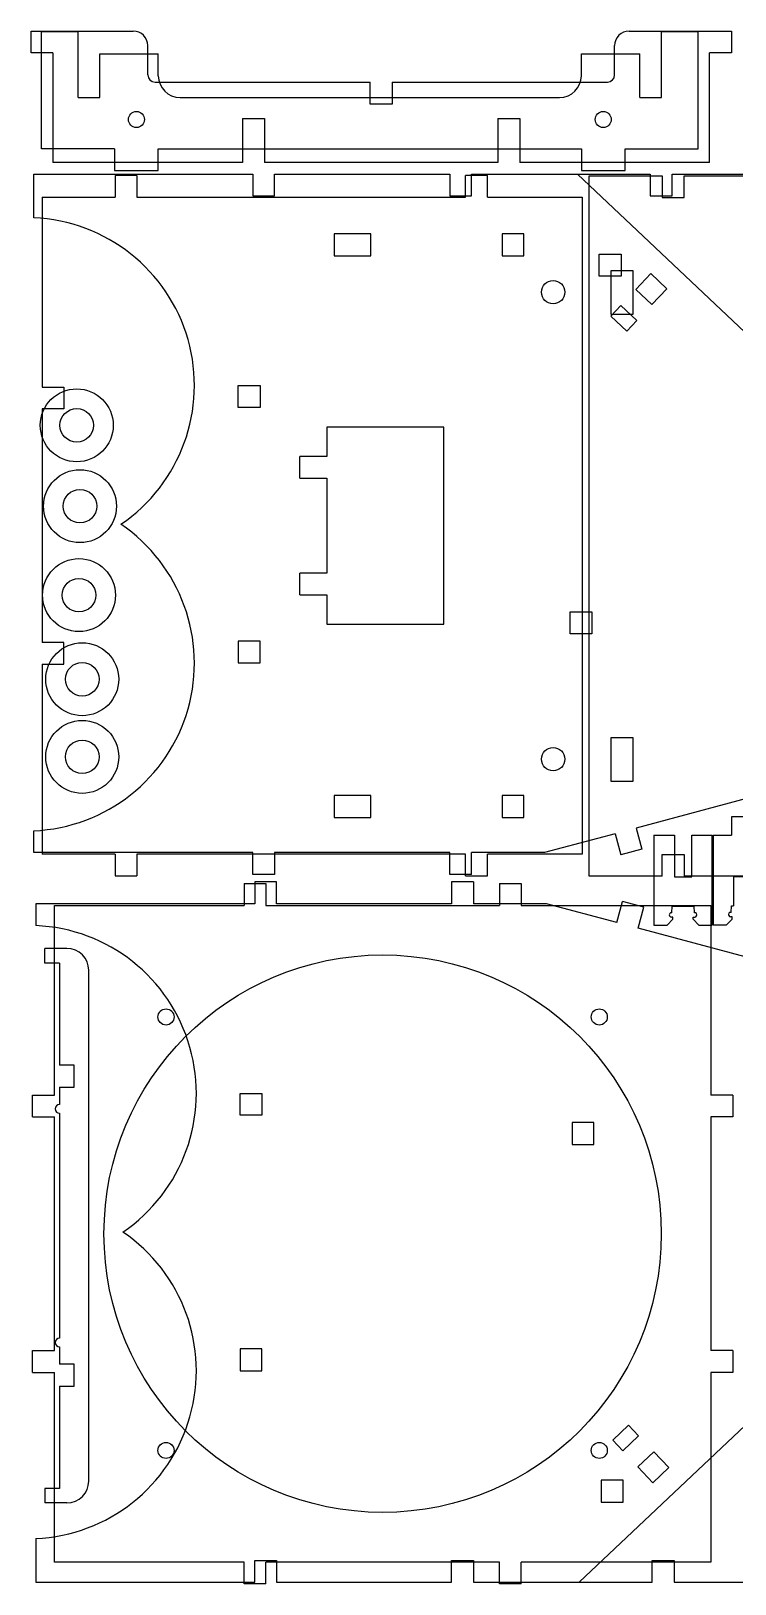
# Model space of a CAD drawing. Units: millimetres on the paper. Extents: x -204 to 57, y -143 to 70.
# Drawn here: x -204.4 to -107.9, y -143.2 to 69.6 of the extents above; entities that cross this region are included whole.
import ezdxf

# ---------------------------------------------------------------- set-up
doc = ezdxf.new("R2010")
doc.units = ezdxf.units.MM
doc.layers.add('1-3_1-3ﾚｲﾔ', color=3, linetype='Continuous', lineweight=25)
doc.layers.add('1-4_1-4ﾚｲﾔ', color=3, linetype='Continuous', lineweight=25)

msp = doc.modelspace()

# ---------------------------------------------------------------- linework, layer by layer
at = {"layer": '1-3_1-3ﾚｲﾔ'}
for p, q in [((-122.401, 69.645), (-108.401, 69.645)), ((-108.401, 69.645), (-108.401, 66.645)), ((-201.401, 66.645), (-201.401, 51.645)), ((-188.401, 63.645), (-188.401, 67.645)), ((-124.401, 63.645), (-124.401, 67.645)), ((-111.401, 51.645), (-111.401, 66.645)), ((-108.401, 66.645), (-111.401, 66.645)), ((-187.401, 62.645), (-157.901, 62.645)), ((-157.901, 59.645), (-157.901, 62.645)), ((-154.901, 62.645), (-125.401, 62.645)), ((-154.901, 62.645), (-154.901, 59.645)), ((-154.901, 59.645), (-157.901, 59.645)), ((-175.401, 57.645), (-175.401, 51.645)), ((-140.401, 57.645), (-140.401, 51.645)), ((-175.401, 51.645), (-201.401, 51.645)), ((-140.401, 51.645), (-172.401, 51.645)), ((-111.401, 51.645), (-137.401, 51.645)), ((-204.01, 50.048), (-174.01, 50.048)), ((-204.01, 44.048), (-204.01, 50.048)), ((-171.01, 50.048), (-147.01, 50.048)), ((-144.01, 50.048), (-119.51, 50.048)), ((-53.838, -21.47), (-129.51, 50.048)), ((-116.51, 50.048), (-89.001, 50.048)), ((-122.748, 28.522), (-124.929, 30.583)), ((-121.375, 29.976), (-122.748, 28.522)), ((-66.395, -24.835), (-121.453, -39.588)), ((-105.385, -38.035), (-108.385, -38.035)), ((-108.385, -38.035), (-108.385, -40.535)), ((-124.35, -40.364), (-134.01, -42.952)), ((-124.35, -40.364), (-123.574, -43.262)), ((-121.453, -39.588), (-120.676, -42.485)), ((-120.676, -42.485), (-123.574, -43.262)), ((-119.015, -40.575), (-119.015, -52.875)), ((-113.815, -40.575), (-111.015, -40.575)), ((-113.815, -46.275), (-113.815, -40.575)), ((-111.015, -52.875), (-111.015, -40.575)), ((-110.885, -40.535), (-108.385, -40.535)), ((-110.885, -40.535), (-110.885, -52.835)), ((-171.01, -42.952), (-171.01, -45.952)), ((-147.01, -42.952), (-171.01, -42.952)), ((-147.01, -45.952), (-147.01, -42.952)), ((-134.01, -42.952), (-144.01, -42.952)), ((-144.01, -45.952), (-144.01, -42.952)), ((-144.01, -45.952), (-147.01, -45.952)), ((-116.215, -46.275), (-113.815, -46.275)), ((-108.085, -46.235), (-105.685, -46.235)), ((-108.085, -46.235), (-108.085, -50.238)), ((-170.743, -49.946), (-170.743, -46.946)), ((-146.743, -46.946), (-146.743, -49.946)), ((-143.743, -46.946), (-146.743, -46.946)), ((-143.743, -46.946), (-143.743, -49.946)), ((-146.743, -49.946), (-170.743, -49.946)), ((-133.743, -49.946), (-143.743, -49.946)), ((-124.084, -52.534), (-133.743, -49.946)), ((-124.084, -52.534), (-123.307, -49.636)), ((-120.41, -50.412), (-123.307, -49.636)), ((-121.186, -53.31), (-120.41, -50.412)), ((-116.572, -51.177), (-116.515, -50.278)), ((-116.514, -50.275), (-113.516, -50.275)), ((-113.459, -51.177), (-113.515, -50.278)), ((-108.441, -51.137), (-108.385, -50.238)), ((-108.385, -50.238), (-108.085, -50.238)), ((-119.015, -52.875), (-117.181, -52.875)), ((-112.849, -52.875), (-113.615, -52.088)), ((-112.849, -52.875), (-111.015, -52.875)), ((-110.885, -52.835), (-109.051, -52.835)), ((-66.128, -68.063), (-121.186, -53.31)), ((-199.491, -56.075), (-202.491, -56.075)), ((-202.491, -58.075), (-202.491, -56.075)), ((-200.491, -58.075), (-202.491, -58.075)), ((-200.491, -58.075), (-200.491, -72.075)), ((-196.491, -129.075), (-196.491, -59.075)), ((-198.491, -72.075), (-200.491, -72.075)), ((-198.491, -75.075), (-198.491, -72.075)), ((-53.571, -71.428), (-129.243, -142.946)), ((-200.491, -75.075), (-200.491, -77.475)), ((-200.491, -75.075), (-198.491, -75.075)), ((-200.491, -78.675), (-200.491, -109.475)), ((-200.491, -110.675), (-200.491, -113.075)), ((-200.491, -116.075), (-200.491, -130.075)), ((-200.491, -116.075), (-198.491, -116.075)), ((-122.482, -121.42), (-124.662, -123.481)), ((-121.108, -122.874), (-122.482, -121.42)), ((-199.491, -132.075), (-202.491, -132.075)), ((-203.743, -136.946), (-203.743, -142.946)), ((-203.743, -142.946), (-173.743, -142.946)), ((-170.743, -142.946), (-146.743, -142.946)), ((-143.743, -142.946), (-119.243, -142.946)), ((-116.243, -142.946), (-88.734, -142.946))]:
    msp.add_line(p, q, dxfattribs=at)
for points in [[(-201.401, 66.645), (-204.401, 66.645), (-204.401, 69.645), (-190.401, 69.645)], [(-175.401, 57.645), (-172.401, 57.645), (-172.401, 51.645)], [(-140.401, 57.645), (-137.401, 57.645), (-137.401, 51.645)], [(-174.01, 50.048), (-174.01, 47.048), (-171.01, 47.048), (-171.01, 50.048)], [(-147.01, 50.048), (-147.01, 47.048), (-144.01, 47.048), (-144.01, 50.048)], [(-119.51, 50.048), (-119.51, 47.048), (-116.51, 47.048), (-116.51, 50.048)], [(-121.375, 29.976), (-123.555, 32.036), (-124.929, 30.583)], [(-174.01, -42.952), (-204.01, -42.952), (-204.01, -39.952)], [(-119.015, -40.575), (-116.215, -40.575), (-116.215, -46.275)], [(-171.01, -45.952), (-174.01, -45.952), (-174.01, -42.952)], [(-170.743, -46.946), (-173.743, -46.946), (-173.743, -49.946)], [(-173.743, -49.946), (-203.743, -49.946), (-203.743, -52.946)], [(-117.181, -52.875), (-116.415, -52.088), (-116.415, -51.775), (-116.609, -51.775)], [(-113.615, -52.088), (-113.615, -51.775), (-113.422, -51.775)], [(-109.051, -52.835), (-108.285, -52.048), (-108.285, -51.735), (-108.479, -51.735)], [(-198.491, -116.075), (-198.491, -113.075), (-200.491, -113.075)], [(-121.108, -122.874), (-123.288, -124.934), (-124.662, -123.481)], [(-200.491, -130.075), (-202.491, -130.075), (-202.491, -132.075)], [(-173.743, -142.946), (-173.743, -139.946), (-170.743, -139.946), (-170.743, -142.946)], [(-146.743, -142.946), (-146.743, -139.946), (-143.743, -139.946), (-143.743, -142.946)], [(-119.243, -142.946), (-119.243, -139.946), (-116.243, -139.946), (-116.243, -142.946)]]:
    msp.add_lwpolyline(points, dxfattribs=at)
for points in [[(-123.51, 39.048), (-123.51, 36.048), (-126.51, 36.048), (-126.51, 39.048)], [(-119.314, 32.156), (-117.253, 34.336), (-119.434, 36.397), (-121.494, 34.217)], [(-176.01, 18.048), (-176.01, 21.048), (-173.01, 21.048), (-173.01, 18.048)], [(-127.51, -9.952), (-127.51, -12.952), (-130.51, -12.952), (-130.51, -9.952)], [(-176.01, -13.952), (-176.01, -16.952), (-173.01, -16.952), (-173.01, -13.952)], [(-175.743, -78.946), (-175.743, -75.946), (-172.743, -75.946), (-172.743, -78.946)], [(-127.243, -82.946), (-127.243, -79.946), (-130.243, -79.946), (-130.243, -82.946)], [(-175.743, -110.946), (-175.743, -113.946), (-172.743, -113.946), (-172.743, -110.946)], [(-119.047, -125.054), (-116.987, -127.234), (-119.167, -129.295), (-121.228, -127.114)], [(-123.243, -131.946), (-123.243, -128.946), (-126.243, -128.946), (-126.243, -131.946)]]:
    msp.add_lwpolyline(points, close=True, dxfattribs=at)
for centre, radius in [((-198.137, 15.616), 5), ((-198.137, 15.616), 2.3), ((-197.694, 4.534), 5), ((-197.694, 4.534), 2.3), ((-197.828, -7.66), 5), ((-197.828, -7.66), 2.3), ((-197.385, -19.185), 5), ((-197.385, -19.185), 2.3), ((-197.385, -29.824), 5), ((-197.385, -29.824), 2.3)]:
    msp.add_circle(centre, radius, dxfattribs=at)
for centre, radius, start, end in [((-190.401, 67.645), 2, 0, 90), ((-122.401, 67.645), 2, 90, 180), ((-187.401, 63.645), 1, 180, 270), ((-125.401, 63.645), 1, 270, 0), ((-205.01, 21.069), 23, 304.20489, 87.50809), ((-205.01, -16.974), 23, 272.49191, 55.79511), ((-204.743, -75.924), 23, 304.20489, 87.50809), ((-116.609, -51.475), 0.3, 82.83643, 270), ((-113.422, -51.475), 0.3, 270, 97.16359), ((-108.479, -51.435), 0.3, 82.83643, 270), ((-199.491, -59.075), 3, 0, 90), ((-200.491, -78.075), 0.6, 90, 270), ((-204.743, -113.967), 23, 272.49191, 55.79511), ((-200.491, -110.075), 0.6, 90, 270), ((-199.491, -129.075), 3, 270, 0)]:
    msp.add_arc(centre, radius, start, end, dxfattribs=at)
at = {"layer": '1-4_1-4ﾚｲﾔ'}
for p, q in [((-202.959, 53.524), (-202.959, 69.524)), ((-112.959, 69.524), (-117.959, 69.524)), ((-117.959, 60.524), (-117.959, 69.524)), ((-112.959, 53.524), (-112.959, 69.524)), ((-194.959, 66.524), (-186.959, 66.524)), ((-194.959, 60.524), (-194.959, 66.524)), ((-186.959, 63.524), (-186.959, 66.524)), ((-120.959, 60.524), (-120.959, 66.524)), ((-197.959, 60.524), (-194.959, 60.524)), ((-183.959, 60.524), (-131.959, 60.524)), ((-120.959, 60.524), (-117.959, 60.524)), ((-192.959, 53.524), (-202.959, 53.524)), ((-122.959, 53.524), (-112.959, 53.524)), ((-192.884, 49.859), (-192.884, 46.859)), ((-189.884, 49.859), (-192.884, 49.859)), ((-189.884, 49.859), (-189.884, 46.859)), ((-141.834, 49.859), (-144.834, 49.859)), ((-144.834, 46.859), (-144.834, 49.859)), ((-141.834, 46.859), (-141.834, 49.859)), ((-127.887, -46.184), (-127.887, 49.816)), ((-127.887, 49.816), (-117.887, 49.816)), ((-114.887, 49.816), (-57.887, 49.816)), ((-202.884, 46.859), (-192.884, 46.859)), ((-202.884, 46.859), (-202.884, 20.859)), ((-189.884, 46.859), (-144.834, 46.859)), ((-141.834, 46.859), (-128.834, 46.859)), ((-128.834, 46.859), (-128.834, -43.141)), ((-202.884, 17.859), (-202.884, -14.141)), ((-163.874, 15.359), (-163.874, 11.359)), ((-147.834, 15.359), (-163.874, 15.359)), ((-167.574, 8.359), (-167.574, 11.359)), ((-163.874, 11.359), (-167.574, 11.359)), ((-167.574, 8.359), (-163.874, 8.359)), ((-163.874, 8.359), (-163.874, -4.641)), ((-167.574, -7.641), (-167.574, -4.641)), ((-163.874, -4.641), (-167.574, -4.641)), ((-167.574, -7.641), (-163.874, -7.641)), ((-163.874, -7.641), (-163.874, -11.641)), ((-202.884, -17.141), (-202.884, -43.141)), ((-192.884, -43.141), (-202.884, -43.141)), ((-192.884, -43.141), (-192.884, -46.141)), ((-189.884, -43.141), (-189.884, -46.141)), ((-144.834, -43.141), (-189.884, -43.141)), ((-144.834, -46.141), (-144.834, -43.141)), ((-128.834, -43.141), (-141.834, -43.141)), ((-141.834, -46.141), (-141.834, -43.141)), ((-192.884, -46.141), (-189.884, -46.141)), ((-144.834, -46.141), (-141.834, -46.141)), ((-117.887, -46.184), (-127.887, -46.184)), ((-57.887, -46.184), (-114.887, -46.184)), ((-175.203, -47.172), (-175.203, -50.172)), ((-175.203, -47.172), (-172.203, -47.172)), ((-172.203, -47.172), (-172.203, -50.172)), ((-140.203, -47.172), (-140.203, -50.172)), ((-140.203, -47.172), (-137.203, -47.172)), ((-137.203, -47.172), (-137.203, -50.172)), ((-201.203, -50.172), (-175.203, -50.172)), ((-201.203, -76.172), (-201.203, -50.172)), ((-172.203, -50.172), (-140.203, -50.172)), ((-204.203, -76.172), (-201.203, -76.172)), ((-204.203, -79.172), (-204.203, -76.172)), ((-108.203, -76.172), (-111.203, -76.172)), ((-108.203, -76.172), (-108.203, -79.172)), ((-204.203, -79.172), (-201.203, -79.172)), ((-201.203, -111.172), (-201.203, -79.172)), ((-108.203, -79.172), (-111.203, -79.172)), ((-111.203, -79.172), (-111.203, -111.172)), ((-204.203, -111.172), (-201.203, -111.172)), ((-204.203, -114.172), (-204.203, -111.172)), ((-108.203, -111.172), (-111.203, -111.172)), ((-108.203, -111.172), (-108.203, -114.172)), ((-204.203, -114.172), (-201.203, -114.172)), ((-108.203, -114.172), (-111.203, -114.172)), ((-175.203, -143.172), (-175.203, -140.172)), ((-172.203, -143.172), (-172.203, -140.172)), ((-140.203, -140.172), (-172.203, -140.172)), ((-140.203, -143.172), (-140.203, -140.172)), ((-137.203, -143.172), (-137.203, -140.172)), ((-172.203, -143.172), (-175.203, -143.172)), ((-137.203, -143.172), (-140.203, -143.172))]:
    msp.add_line(p, q, dxfattribs=at)
for points in [[(-197.959, 60.524), (-197.959, 69.524), (-202.959, 69.524)], [(-128.959, 63.524), (-128.959, 66.524), (-120.959, 66.524)], [(-192.959, 53.524), (-192.959, 50.524), (-186.959, 50.524), (-186.959, 53.524), (-128.959, 53.524)], [(-128.959, 53.524), (-128.959, 50.524), (-122.959, 50.524), (-122.959, 53.524)], [(-117.887, 49.816), (-117.887, 46.816), (-114.887, 46.816), (-114.887, 49.816)], [(-202.884, 20.859), (-199.884, 20.859), (-199.884, 17.859), (-202.884, 17.859)], [(-163.874, -11.641), (-147.834, -11.641), (-147.834, 15.359)], [(-202.884, -17.141), (-199.884, -17.141), (-199.884, -14.141), (-202.884, -14.141)], [(-117.887, -46.184), (-117.887, -43.184), (-114.887, -43.184), (-114.887, -46.184)], [(-137.203, -50.172), (-111.203, -50.172), (-111.203, -76.172)], [(-175.203, -140.172), (-201.203, -140.172), (-201.203, -114.172)], [(-111.203, -114.172), (-111.203, -140.172), (-137.203, -140.172)]]:
    msp.add_lwpolyline(points, dxfattribs=at)
for points in [[(-157.834, 38.859), (-157.834, 41.859), (-162.834, 41.859), (-162.834, 38.859)], [(-136.834, 38.859), (-136.834, 41.859), (-139.834, 41.859), (-139.834, 38.859)], [(-124.887, 30.816), (-124.887, 36.816), (-121.887, 36.816), (-121.887, 30.816)], [(-124.887, -33.184), (-124.887, -27.184), (-121.887, -27.184), (-121.887, -33.184)], [(-157.834, -38.141), (-157.834, -35.141), (-162.834, -35.141), (-162.834, -38.141)], [(-136.834, -38.141), (-136.834, -35.141), (-139.834, -35.141), (-139.834, -38.141)]]:
    msp.add_lwpolyline(points, close=True, dxfattribs=at)
for centre, radius in [((-189.959, 57.524), 1.1), ((-125.959, 57.524), 1.1), ((-132.834, 33.859), 1.6), ((-132.834, -30.141), 1.6), ((-156.203, -95.172), 38.2), ((-185.901, -65.473), 1.1), ((-126.504, -65.473), 1.1), ((-185.901, -124.87), 1.1), ((-126.504, -124.87), 1.1)]:
    msp.add_circle(centre, radius, dxfattribs=at)
for centre, start, end in [((-183.959, 63.524), 180, 270), ((-131.959, 63.524), 270, 0)]:
    msp.add_arc(centre, 3, start, end, dxfattribs=at)

doc.saveas('drawing.dxf')
